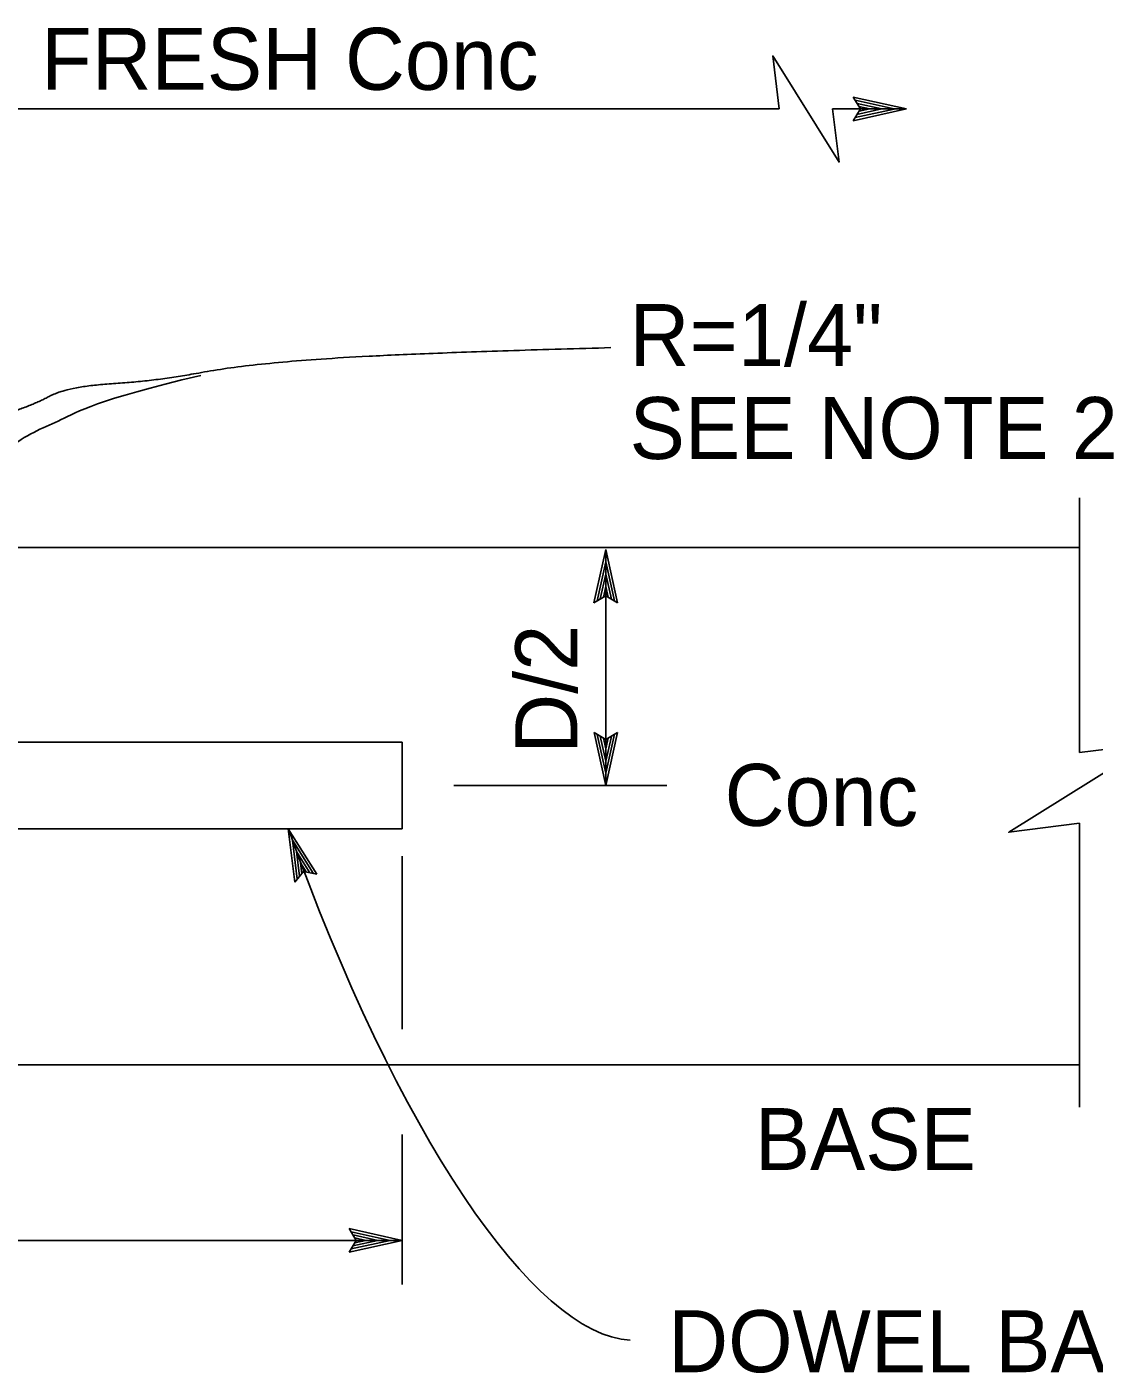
# Model space of a CAD drawing. Extents: x -893 to 867, y -474 to 712.
# Drawn here: x 111.3 to 231.8, y -293.6 to -141.6 of the extents above; entities that cross this region are included whole.
import ezdxf

# ---------------------------------------------------------------- set-up
doc = ezdxf.new("R2010")
doc.units = 0
for name, color, linetype in [('rd_PAVEMENT', 7, 'Continuous'), ('rd_PAVEMENT-anno', 7, 'Continuous'), ('STR_Reinforcement A', 7, 'Continuous')]:
    doc.layers.add(name, color=color, linetype=linetype)

msp = doc.modelspace()

# ---------------------------------------------------------------- linework, layer by layer
at = {"layer": 'rd_PAVEMENT'}
for p, q in [((230.16, -194.76), (230.16, -214.1)), ((101.69, -200.37), (230.16, -200.37)), ((230.16, -223.53), (230.16, -212.53)), ((230.16, -242.53), (230.16, -231.53)), ((230.16, -242.53), (230.16, -263.6)), ((97.98, -258.82), (230.15, -258.82))]:
    msp.add_line(p, q, dxfattribs=at)
msp.add_lwpolyline([(230.16, -223.53), (238.16, -222.53), (222.16, -232.53), (230.16, -231.53)], dxfattribs=at)
at = {"layer": 'rd_PAVEMENT-anno'}
for p, q in [((205.4, -150.82), (204.6, -149.48)), ((204.6, -149.48), (204.6, -149.48)), ((204.6, -149.48), (210.6, -150.82)), ((204.82, -149.84), (209.22, -150.82)), ((205.05, -150.2), (207.84, -150.82)), ((205.23, -150.55), (206.46, -150.82)), ((97.98, -150.82), (196.25, -150.82)), ((202.25, -150.82), (210.5, -150.82)), ((210.6, -150.82), (204.6, -152.15)), ((204.6, -152.15), (205.4, -150.82)), ((209.21, -150.83), (204.83, -151.79)), ((207.84, -150.82), (205.01, -151.45)), ((206.46, -150.82), (205.25, -151.09)), ((210.6, -150.82), (210.6, -150.82)), ((204.6, -152.15), (204.6, -152.15)), ((175.31, -206.61), (176.65, -200.61)), ((176.65, -200.61), (176.65, -227.26)), ((176.65, -200.61), (176.65, -200.61)), ((176.65, -200.61), (177.98, -206.61)), ((175.67, -206.4), (176.65, -201.99)), ((176.66, -202), (177.62, -206.38)), ((176.03, -206.16), (176.65, -203.38)), ((176.65, -203.38), (177.28, -206.2)), ((176.38, -205.99), (176.65, -204.76)), ((176.65, -204.76), (176.92, -205.97)), ((176.65, -205.81), (175.31, -206.61)), ((175.31, -206.61), (175.31, -206.61)), ((177.98, -206.61), (176.65, -205.81)), ((177.98, -206.61), (177.98, -206.61)), ((176.65, -227.26), (175.32, -221.26)), ((175.32, -221.26), (175.32, -221.26)), ((175.32, -221.26), (176.65, -222.06)), ((176.65, -225.87), (175.68, -221.49)), ((176.66, -224.5), (176.03, -221.67)), ((176.66, -223.11), (176.39, -221.91)), ((176.65, -222.06), (177.99, -221.26)), ((177.99, -221.26), (176.65, -227.26)), ((177.64, -221.47), (176.65, -225.88)), ((177.28, -221.71), (176.66, -224.5)), ((176.93, -221.89), (176.66, -223.11)), ((177.99, -221.26), (177.99, -221.26)), ((183.54, -227.26), (159.48, -227.26)), ((176.65, -227.26), (176.65, -227.26)), ((141.54, -238.16), (140.79, -232.15)), ((140.79, -232.15), (140.79, -232.15)), ((140.79, -232.15), (144.02, -237.27)), ((141.8, -237.84), (141.25, -233.43)), ((141.26, -233.44), (143.61, -237.17)), ((142.06, -237.5), (141.71, -234.71)), ((141.71, -234.71), (143.23, -237.12)), ((153.67, -235.24), (153.67, -254.8)), ((142.52, -236.97), (141.54, -238.16)), ((142.32, -237.22), (142.17, -235.99)), ((142.17, -235.99), (142.82, -237.02)), ((144.02, -237.27), (142.52, -236.97)), ((141.54, -238.16), (141.54, -238.16)), ((144.02, -237.27), (144.02, -237.27)), ((153.67, -266.7), (153.67, -283.65)), ((148.47, -278.65), (147.67, -277.31)), ((147.67, -277.31), (147.67, -277.31)), ((147.67, -277.31), (153.67, -278.65)), ((147.89, -277.67), (152.29, -278.65)), ((148.12, -278.03), (150.91, -278.65)), ((40.79, -278.65), (153.67, -278.65)), ((153.67, -278.65), (147.67, -279.98)), ((147.67, -279.98), (148.47, -278.65)), ((152.28, -278.65), (147.91, -279.62)), ((150.91, -278.65), (148.09, -279.28)), ((148.3, -278.37), (149.53, -278.65)), ((149.53, -278.65), (148.32, -278.92)), ((153.67, -278.65), (153.67, -278.65)), ((147.67, -279.98), (147.67, -279.98))]:
    msp.add_line(p, q, dxfattribs=at)
msp.add_lwpolyline([(202.25, -150.82), (203, -156.82), (195.5, -144.82), (196.25, -150.82)], dxfattribs=at)
msp.add_ellipse((157.84, -202.68), major_axis=(-23.86, 86.99), ratio=0.278599, start_param=1.839086, end_param=3.05129, dxfattribs=at)
for points, degree in [([(95.6, -200.56), (99.26, -194.31), (100.54, -191.56), (105.12, -186.43), (111.71, -184.41), (115.88, -182.18), (125.9, -181.55), (135.91, -179.67), (154.06, -178.42), (177.23, -177.79)], 2), ([(100.33, -200.49), (104.75, -193.39), (109.88, -187.89), (114.99, -186.29), (119.01, -183.74), (130.9, -180.93)], 3)]:
    msp.add_open_spline(points, degree=degree, dxfattribs=at)
at = {"layer": 'STR_Reinforcement A'}
for p, q in [((153.67, -222.37), (98.07, -222.37)), ((153.67, -232.15), (153.67, -222.37)), ((98.02, -232.15), (153.67, -232.15))]:
    msp.add_line(p, q, dxfattribs=at)

# ---------------------------------------------------------------- texts
at = {"layer": 'rd_PAVEMENT-anno'}
for s, p in [('FRESH Conc', (112.87, -148.66)), ('R=1/4"', (179.34, -179.87)), ('SEE NOTE 2', (179.34, -190.37)), ('Conc', (190.07, -231.82)), ('BASE', (193.47, -270.7)), ('DOWEL BAR LUBRICANT', (183.71, -293.54))]:
    msp.add_text(s, height=7, dxfattribs=at).set_placement(p)
msp.add_text('D/2', height=7, rotation=90, dxfattribs=at).set_placement((173.43, -223.66))

doc.saveas('drawing.dxf')
